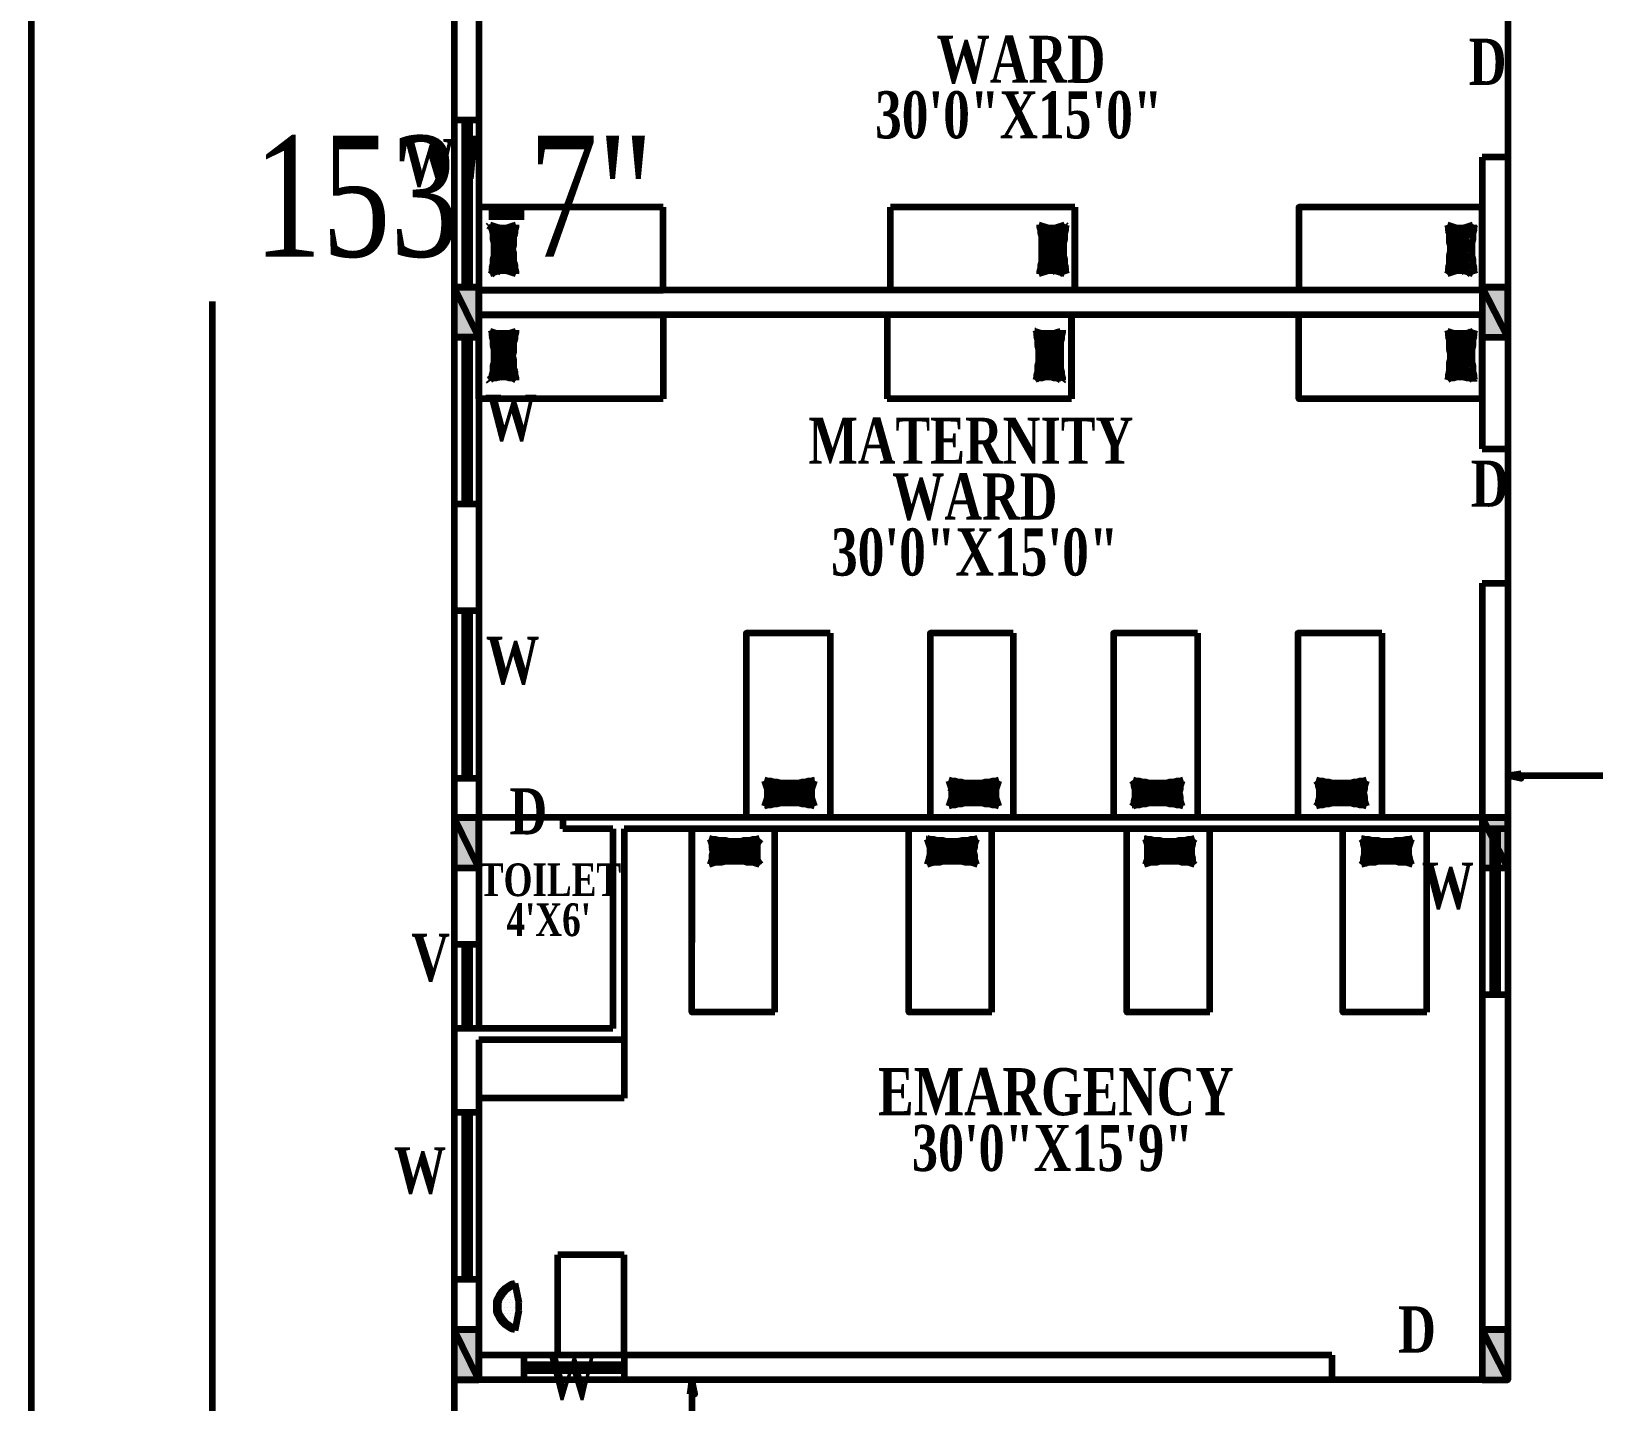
# Model space of a CAD drawing. Header units: inches. Extents: x -171 to -23, y 25 to 224.
# Drawn here: x -170.76 to -123.85, y 94.55 to 135.39 of the extents above; entities that cross this region are included whole.
import ezdxf

# ---------------------------------------------------------------- set-up
doc = ezdxf.new("R2010")
doc.units = ezdxf.units.IN
doc.header["$MEASUREMENT"] = 0
for name, color, linetype, lineweight in [('H', 7, 'CONTINUOUS', 100), ('P', 250, 'CONTINUOUS', 100), ('Text', 250, 'CONTINUOUS', 100)]:
    doc.layers.add(name, color=color, linetype=linetype, lineweight=lineweight)
doc.styles.get("Standard").update_dxf_attribs({"font": 'txt', "width": 0.75})

msp = doc.modelspace()

# ---------------------------------------------------------------- hatches: boundary and pattern name
at = {"layer": 'H', "linetype": 'Continuous'}
for color, points in [(1, [(-157.414, 126.267), (-158.147, 127.764), (-158.147, 126.267), (-157.414, 126.267), (-158.147, 127.764), (-157.414, 127.764)]), (1, [(-126.712, 126.267), (-127.476, 127.764), (-127.476, 126.267), (-126.712, 126.267), (-127.476, 127.764), (-126.712, 127.764)]), (0, [(-126.315, 113.254), (-126.315, 113.101), (-126.712, 113.192)]), (1, [(-157.414, 110.443), (-158.147, 111.94), (-158.147, 110.443), (-157.414, 110.443), (-158.147, 111.94), (-157.414, 111.94)]), (1, [(-126.712, 110.443), (-127.476, 111.94), (-127.476, 110.443), (-126.712, 110.443), (-127.476, 111.94), (-126.712, 111.94)]), (1, [(-157.414, 95.169), (-158.147, 96.666), (-158.147, 95.169), (-157.414, 95.169), (-158.147, 96.666), (-157.414, 96.666)]), (1, [(-126.712, 95.169), (-127.476, 96.666), (-127.476, 95.169), (-126.712, 95.169), (-127.476, 96.666), (-126.712, 96.666)]), (0, [(-151.121, 94.741), (-150.968, 94.741), (-151.059, 95.169)])]:
    msp.add_hatch(color=color, dxfattribs=at).paths.add_polyline_path(points)

# ---------------------------------------------------------------- linework, layer by layer
at = {"layer": 'P', "color": 0, "linetype": 'Continuous'}
for points in [[(-34.882, 224.39), (-34.882, 24.693), (-170.763, 24.693), (-170.763, 224.39)], [(-158.147, 195.43), (-158.147, 95.169)], [(-126.712, 175.573), (-126.712, 124.098), (-126.712, 95.169)], [(-157.414, 150.706), (-157.414, 106.808)], [(-157.414, 132.744), (-158.147, 132.744)], [(-157.841, 132.744), (-157.841, 127.764)], [(-157.689, 132.744), (-157.689, 127.764)], [(-126.712, 131.644), (-127.476, 131.644)], [(-127.476, 131.644), (-127.476, 122.938)], [(-151.915, 130.147), (-157.414, 130.147), (-157.414, 127.673)], [(-157.414, 127.673), (-151.915, 127.673), (-151.915, 130.147)], [(-151.915, 127.673), (-151.915, 130.147)], [(-139.634, 130.147), (-145.133, 130.147)], [(-145.133, 127.673), (-145.133, 130.147)], [(-139.634, 127.673), (-139.634, 130.147)], [(-139.634, 130.147), (-139.634, 127.673)], [(-129.95, 130.147), (-132.944, 130.147)], [(-127.476, 127.673), (-127.476, 130.147), (-132.944, 130.147), (-132.944, 127.673)], [(-127.476, 130.147), (-127.476, 127.673)], [(-157.139, 129.597), (-157.108, 129.628)], [(-157.108, 129.475), (-157.016, 129.597)], [(-157.078, 129.628), (-156.986, 129.597), (-156.894, 129.567), (-156.772, 129.536), (-156.68, 129.536), (-156.589, 129.536), (-156.497, 129.567), (-156.406, 129.597), (-156.314, 129.628)], [(-157.047, 128.161), (-157.016, 128.253), (-157.016, 128.345), (-156.986, 128.436), (-156.986, 128.528), (-156.986, 128.62), (-156.955, 128.711), (-156.955, 128.803), (-156.955, 128.895), (-156.955, 128.986), (-156.955, 129.078), (-156.986, 129.17), (-156.986, 129.261), (-156.986, 129.353), (-157.016, 129.444), (-157.016, 129.536), (-157.047, 129.628)], [(-157.016, 129.353), (-156.803, 129.567)], [(-157.016, 129.231), (-156.68, 129.536)], [(-156.986, 128.956), (-156.314, 129.597)], [(-156.986, 129.078), (-156.528, 129.567)], [(-156.314, 129.628), (-156.314, 129.536), (-156.344, 129.444), (-156.344, 129.353), (-156.375, 129.261), (-156.375, 129.17), (-156.375, 129.078), (-156.375, 128.986), (-156.406, 128.895), (-156.375, 128.803), (-156.375, 128.711), (-156.375, 128.62), (-156.375, 128.528), (-156.344, 128.436), (-156.344, 128.345), (-156.314, 128.253), (-156.314, 128.161)], [(-140.703, 129.628), (-140.612, 129.597), (-140.52, 129.567), (-140.428, 129.536), (-140.337, 129.536), (-140.215, 129.536), (-140.123, 129.567), (-140.031, 129.597), (-139.94, 129.628)], [(-140.062, 128.956), (-140.703, 129.597)], [(-140.673, 128.161), (-140.673, 128.253), (-140.642, 128.345), (-140.642, 128.436), (-140.612, 128.528), (-140.612, 128.62), (-140.612, 128.711), (-140.612, 128.803), (-140.612, 128.895), (-140.612, 128.986), (-140.612, 129.078), (-140.612, 129.17), (-140.612, 129.261), (-140.642, 129.353), (-140.642, 129.444), (-140.673, 129.536), (-140.673, 129.628)], [(-140.031, 129.078), (-140.52, 129.567)], [(-140.031, 129.231), (-140.367, 129.536)], [(-140.001, 129.353), (-140.215, 129.567)], [(-139.909, 129.475), (-140.001, 129.597)], [(-139.879, 129.628), (-139.909, 129.536), (-139.909, 129.444), (-139.94, 129.353), (-139.94, 129.261), (-139.94, 129.17), (-139.97, 129.078), (-139.97, 128.986), (-139.97, 128.895), (-139.97, 128.803), (-139.97, 128.711), (-139.94, 128.62), (-139.94, 128.528), (-139.94, 128.436), (-139.909, 128.345), (-139.909, 128.253), (-139.879, 128.161)], [(-139.879, 129.597), (-139.909, 129.628)], [(-128.514, 129.628), (-128.423, 129.597), (-128.331, 129.567), (-128.24, 129.536), (-128.148, 129.536), (-128.056, 129.536), (-127.934, 129.567), (-127.842, 129.597), (-127.751, 129.628)], [(-128.514, 128.161), (-128.484, 128.253), (-128.484, 128.345), (-128.453, 128.436), (-128.453, 128.528), (-128.453, 128.62), (-128.453, 128.711), (-128.423, 128.803), (-128.423, 128.895), (-128.423, 128.986), (-128.453, 129.078), (-128.453, 129.17), (-128.453, 129.261), (-128.453, 129.353), (-128.484, 129.444), (-128.484, 129.536), (-128.514, 129.628)], [(-127.873, 128.956), (-128.514, 129.597)], [(-127.873, 129.078), (-128.362, 129.567)], [(-127.842, 129.231), (-128.178, 129.536)], [(-127.842, 129.353), (-128.026, 129.567)], [(-127.72, 129.475), (-127.842, 129.597)], [(-127.69, 129.628), (-127.72, 129.536), (-127.72, 129.444), (-127.751, 129.353), (-127.751, 129.261), (-127.751, 129.17), (-127.781, 129.078), (-127.781, 128.986), (-127.781, 128.895), (-127.781, 128.803), (-127.781, 128.711), (-127.751, 128.62), (-127.751, 128.528), (-127.751, 128.436), (-127.72, 128.345), (-127.72, 128.253), (-127.69, 128.161)], [(-127.72, 129.597), (-127.72, 129.628)], [(-157.016, 128.497), (-156.406, 129.108)], [(-156.986, 128.803), (-156.344, 129.444)], [(-156.986, 128.65), (-156.375, 129.261)], [(-140.062, 128.803), (-140.673, 129.444)], [(-140.031, 128.65), (-140.642, 129.261)], [(-140.031, 128.497), (-140.642, 129.108)], [(-127.873, 128.803), (-128.514, 129.444)], [(-127.873, 128.65), (-128.484, 129.261)], [(-127.842, 128.497), (-128.453, 129.108)], [(-157.047, 128.131), (-156.406, 128.803)], [(-157.016, 128.314), (-156.406, 128.956)], [(-156.864, 128.192), (-156.406, 128.65)], [(-140.184, 128.192), (-140.642, 128.65)], [(-140.001, 128.314), (-140.612, 128.956)], [(-139.97, 128.131), (-140.612, 128.803)], [(-127.812, 128.314), (-128.453, 128.956)], [(-127.812, 128.131), (-128.453, 128.803)], [(-127.995, 128.192), (-128.453, 128.65)], [(-156.314, 128.161), (-156.406, 128.192), (-156.497, 128.222), (-156.589, 128.253), (-156.68, 128.253), (-156.772, 128.253), (-156.894, 128.222), (-156.986, 128.192), (-157.078, 128.161)], [(-156.68, 128.222), (-156.406, 128.528)], [(-156.558, 128.192), (-156.375, 128.406)], [(-156.436, 128.192), (-156.344, 128.253)], [(-156.314, 128.131), (-156.314, 128.131)], [(-139.94, 128.161), (-140.031, 128.192), (-140.123, 128.222), (-140.215, 128.253), (-140.337, 128.253), (-140.428, 128.253), (-140.52, 128.222), (-140.612, 128.192), (-140.703, 128.161)], [(-140.703, 128.131), (-140.703, 128.131)], [(-140.459, 128.192), (-140.673, 128.406)], [(-140.612, 128.192), (-140.673, 128.253)], [(-140.337, 128.222), (-140.642, 128.528)], [(-128.423, 128.192), (-128.514, 128.253)], [(-127.751, 128.161), (-127.842, 128.192), (-127.934, 128.222), (-128.056, 128.253), (-128.148, 128.253), (-128.24, 128.253), (-128.331, 128.222), (-128.423, 128.192), (-128.514, 128.161)], [(-128.514, 128.131), (-128.514, 128.131)], [(-128.178, 128.222), (-128.484, 128.528)], [(-128.301, 128.192), (-128.484, 128.406)], [(-157.414, 127.764), (-158.147, 127.764)], [(-127.476, 127.673), (-157.414, 127.673)], [(-165.356, 56.158), (-165.356, 127.337)], [(-127.476, 126.939), (-157.414, 126.939)], [(-151.915, 124.434), (-157.414, 124.434), (-157.414, 126.939)], [(-157.414, 126.939), (-151.915, 126.939), (-151.915, 124.434)], [(-151.915, 126.939), (-151.915, 124.434)], [(-145.225, 126.939), (-145.225, 124.434)], [(-139.726, 126.939), (-139.726, 124.434)], [(-139.726, 124.434), (-139.726, 126.939)], [(-127.476, 126.939), (-127.476, 124.434), (-132.944, 124.434), (-132.944, 126.939)], [(-127.476, 124.434), (-127.476, 126.939)], [(-157.414, 126.267), (-158.147, 126.267)], [(-157.841, 126.267), (-157.841, 121.288)], [(-157.689, 126.267), (-157.689, 121.288)], [(-157.078, 126.451), (-156.986, 126.42), (-156.894, 126.39), (-156.772, 126.39), (-156.68, 126.39), (-156.589, 126.39), (-156.497, 126.39), (-156.406, 126.42), (-156.314, 126.451)], [(-157.047, 124.984), (-157.016, 125.076), (-157.016, 125.168), (-156.986, 125.259), (-156.986, 125.351), (-156.986, 125.443), (-156.955, 125.534), (-156.955, 125.626), (-156.955, 125.717), (-156.955, 125.809), (-156.955, 125.901), (-156.986, 126.023), (-156.986, 126.115), (-156.986, 126.206), (-157.016, 126.298), (-157.016, 126.39), (-157.047, 126.481)], [(-157.047, 126.451), (-156.406, 125.809)], [(-157.016, 126.298), (-156.406, 125.656)], [(-156.864, 126.39), (-156.406, 125.931)], [(-156.68, 126.39), (-156.406, 126.054)], [(-156.558, 126.39), (-156.375, 126.206)], [(-156.436, 126.42), (-156.344, 126.328)], [(-156.314, 126.481), (-156.314, 126.39), (-156.344, 126.298), (-156.344, 126.206), (-156.375, 126.115), (-156.375, 126.023), (-156.375, 125.901), (-156.375, 125.809), (-156.406, 125.717), (-156.375, 125.626), (-156.375, 125.534), (-156.375, 125.443), (-156.375, 125.351), (-156.344, 125.259), (-156.344, 125.168), (-156.314, 125.076), (-156.314, 124.984)], [(-156.314, 126.451), (-156.314, 126.451)], [(-140.795, 126.451), (-140.826, 126.451)], [(-140.826, 126.451), (-140.734, 126.42), (-140.612, 126.39), (-140.52, 126.39), (-140.428, 126.39), (-140.337, 126.39), (-140.245, 126.39), (-140.154, 126.42), (-140.062, 126.451)], [(-140.795, 124.984), (-140.765, 125.076), (-140.765, 125.168), (-140.734, 125.259), (-140.734, 125.351), (-140.734, 125.443), (-140.703, 125.534), (-140.703, 125.626), (-140.703, 125.717), (-140.703, 125.809), (-140.703, 125.901), (-140.734, 126.023), (-140.734, 126.115), (-140.734, 126.206), (-140.765, 126.298), (-140.765, 126.39), (-140.795, 126.481)], [(-140.673, 126.42), (-140.765, 126.328)], [(-140.581, 126.39), (-140.765, 126.206)], [(-140.459, 126.39), (-140.765, 126.054)], [(-140.062, 126.451), (-140.734, 125.809)], [(-140.276, 126.39), (-140.734, 125.931)], [(-140.092, 126.298), (-140.734, 125.656)], [(-140.001, 126.481), (-140.001, 126.39), (-140.031, 126.298), (-140.031, 126.206), (-140.062, 126.115), (-140.062, 126.023), (-140.062, 125.901), (-140.062, 125.809), (-140.062, 125.717), (-140.062, 125.626), (-140.062, 125.534), (-140.062, 125.443), (-140.062, 125.351), (-140.031, 125.259), (-140.031, 125.168), (-140.001, 125.076), (-140.001, 124.984)], [(-128.514, 124.984), (-128.484, 125.076), (-128.484, 125.168), (-128.453, 125.259), (-128.453, 125.351), (-128.453, 125.443), (-128.453, 125.534), (-128.423, 125.626), (-128.423, 125.717), (-128.423, 125.809), (-128.453, 125.901), (-128.453, 126.023), (-128.453, 126.115), (-128.453, 126.206), (-128.484, 126.298), (-128.484, 126.39), (-128.514, 126.481)], [(-128.514, 126.451), (-128.514, 126.451)], [(-128.514, 126.451), (-128.423, 126.42), (-128.331, 126.39), (-128.24, 126.39), (-128.148, 126.39), (-128.056, 126.39), (-127.934, 126.39), (-127.842, 126.42), (-127.751, 126.451)], [(-128.423, 126.42), (-128.514, 126.328)], [(-128.301, 126.39), (-128.484, 126.206)], [(-128.178, 126.39), (-128.484, 126.054)], [(-127.812, 126.451), (-128.453, 125.809)], [(-127.995, 126.39), (-128.453, 125.931)], [(-127.812, 126.298), (-128.453, 125.656)], [(-127.69, 126.481), (-127.72, 126.39), (-127.72, 126.298), (-127.751, 126.206), (-127.751, 126.115), (-127.751, 126.023), (-127.781, 125.901), (-127.781, 125.809), (-127.781, 125.717), (-127.781, 125.626), (-127.781, 125.534), (-127.751, 125.443), (-127.751, 125.351), (-127.751, 125.259), (-127.72, 125.168), (-127.72, 125.076), (-127.69, 124.984)], [(-157.016, 126.115), (-156.406, 125.504)], [(-156.986, 125.962), (-156.375, 125.351)], [(-156.986, 125.809), (-156.344, 125.168)], [(-140.123, 125.962), (-140.765, 125.351)], [(-140.123, 125.809), (-140.765, 125.168)], [(-140.123, 126.115), (-140.734, 125.504)], [(-127.873, 125.809), (-128.514, 125.168)], [(-127.873, 125.962), (-128.484, 125.351)], [(-127.842, 126.115), (-128.453, 125.504)], [(-157.016, 125.351), (-156.68, 125.045)], [(-156.986, 125.656), (-156.314, 124.984)], [(-156.986, 125.504), (-156.528, 125.045)], [(-140.123, 125.656), (-140.795, 124.984)], [(-140.123, 125.504), (-140.612, 125.045)], [(-140.123, 125.351), (-140.459, 125.045)], [(-127.873, 125.656), (-128.514, 124.984)], [(-127.873, 125.504), (-128.362, 125.045)], [(-127.842, 125.351), (-128.178, 125.045)], [(-157.139, 124.984), (-157.108, 124.954)], [(-157.108, 125.137), (-157.016, 125.015)], [(-156.314, 124.984), (-156.406, 125.045), (-156.497, 125.045), (-156.589, 125.076), (-156.68, 125.076), (-156.772, 125.076), (-156.894, 125.045), (-156.986, 125.045), (-157.078, 124.984)], [(-157.016, 125.229), (-156.803, 125.045)], [(-140.062, 124.984), (-140.154, 125.045), (-140.245, 125.045), (-140.337, 125.076), (-140.428, 125.076), (-140.52, 125.076), (-140.612, 125.045), (-140.734, 125.045), (-140.826, 124.984)], [(-140.123, 125.229), (-140.306, 125.045)], [(-140.001, 125.137), (-140.123, 125.015)], [(-139.97, 124.984), (-140.001, 124.954)], [(-127.751, 124.984), (-127.842, 125.045), (-127.934, 125.045), (-128.056, 125.076), (-128.148, 125.076), (-128.24, 125.076), (-128.331, 125.045), (-128.423, 125.045), (-128.514, 124.984)], [(-127.842, 125.229), (-128.026, 125.045)], [(-127.72, 125.137), (-127.842, 125.015)], [(-127.72, 124.984), (-127.72, 124.954)], [(-139.726, 124.434), (-145.225, 124.434)], [(-129.95, 124.434), (-132.944, 124.434)], [(-127.476, 122.938), (-126.712, 122.938)], [(-157.414, 121.288), (-158.147, 121.288)], [(-127.476, 118.936), (-127.476, 113.101), (-127.476, 95.169)], [(-127.476, 118.936), (-126.712, 118.936)], [(-157.414, 118.111), (-158.147, 118.111)], [(-157.841, 118.111), (-157.841, 113.101)], [(-157.689, 118.111), (-157.689, 113.101)], [(-157.414, 118.111), (-157.414, 117.958)], [(-146.935, 117.439), (-149.44, 117.439), (-149.44, 111.94)], [(-146.935, 117.439), (-146.935, 111.94)], [(-141.467, 117.439), (-143.942, 117.439), (-143.942, 111.94)], [(-141.467, 117.439), (-141.467, 111.94)], [(-135.968, 117.439), (-138.473, 117.439), (-138.473, 111.94)], [(-135.968, 117.439), (-135.968, 111.94)], [(-130.47, 117.439), (-132.975, 117.439), (-132.975, 111.94)], [(-130.47, 117.439), (-130.47, 111.94)], [(-157.414, 113.101), (-158.147, 113.101)], [(-148.891, 113.07), (-148.799, 113.04), (-148.707, 113.04), (-148.616, 113.009), (-148.524, 113.009), (-148.402, 112.979), (-148.31, 112.979), (-148.218, 112.979), (-148.127, 112.979), (-148.035, 112.979), (-147.943, 112.979), (-147.852, 112.979), (-147.76, 113.009), (-147.669, 113.009), (-147.577, 113.04), (-147.485, 113.04), (-147.394, 113.07)], [(-143.392, 113.07), (-143.3, 113.04), (-143.208, 113.04), (-143.117, 113.009), (-143.025, 113.009), (-142.933, 112.979), (-142.842, 112.979), (-142.75, 112.979), (-142.659, 112.979), (-142.567, 112.979), (-142.475, 112.979), (-142.384, 112.979), (-142.292, 113.009), (-142.17, 113.009), (-142.078, 113.04), (-141.986, 113.04), (-141.895, 113.07)], [(-137.893, 113.07), (-137.801, 113.04), (-137.71, 113.04), (-137.618, 113.009), (-137.526, 113.009), (-137.435, 112.979), (-137.343, 112.979), (-137.251, 112.979), (-137.16, 112.979), (-137.068, 112.979), (-136.976, 112.979), (-136.885, 112.979), (-136.793, 113.009), (-136.671, 113.009), (-136.579, 113.04), (-136.488, 113.04), (-136.396, 113.07)], [(-132.425, 113.07), (-132.333, 113.04), (-132.241, 113.04), (-132.15, 113.009), (-132.058, 113.009), (-131.966, 112.979), (-131.875, 112.979), (-131.783, 112.979), (-131.692, 112.979), (-131.6, 112.979), (-131.478, 112.979), (-131.386, 112.979), (-131.294, 113.009), (-131.203, 113.009), (-131.111, 113.04), (-131.019, 113.04), (-130.928, 113.07)], [(-126.712, 113.376), (-126.712, 113.192)], [(-126.315, 113.254), (-126.315, 113.101), (-126.712, 113.192), (-126.315, 113.254)], [(-126.315, 113.192), (-123.871, 113.192)], [(-157.414, 112.795), (-157.414, 105.647)], [(-148.891, 112.276), (-148.86, 112.368), (-148.829, 112.459), (-148.799, 112.551), (-148.799, 112.673), (-148.799, 112.765), (-148.829, 112.856), (-148.86, 112.948), (-148.891, 113.04)], [(-148.218, 112.368), (-148.86, 113.04)], [(-148.371, 112.368), (-148.829, 112.826)], [(-148.493, 112.337), (-148.829, 112.673)], [(-148.066, 112.368), (-148.707, 113.009)], [(-147.913, 112.368), (-148.524, 112.979)], [(-147.76, 112.337), (-148.371, 112.948)], [(-147.577, 112.307), (-148.218, 112.948)], [(-147.394, 112.307), (-148.066, 112.948)], [(-147.455, 112.49), (-147.913, 112.948)], [(-147.485, 112.673), (-147.791, 112.948)], [(-147.485, 112.795), (-147.669, 112.979)], [(-147.424, 112.918), (-147.516, 113.009)], [(-147.394, 113.04), (-147.424, 112.948), (-147.455, 112.856), (-147.485, 112.765), (-147.485, 112.673), (-147.485, 112.551), (-147.455, 112.459), (-147.424, 112.368), (-147.394, 112.276)], [(-147.394, 113.04), (-147.424, 113.04)], [(-142.72, 112.368), (-143.392, 113.04)], [(-143.392, 112.276), (-143.361, 112.368), (-143.331, 112.459), (-143.3, 112.551), (-143.3, 112.673), (-143.3, 112.765), (-143.331, 112.856), (-143.361, 112.948), (-143.392, 113.04)], [(-142.872, 112.368), (-143.361, 112.826)], [(-142.995, 112.337), (-143.331, 112.673)], [(-142.567, 112.368), (-143.208, 113.009)], [(-142.414, 112.368), (-143.025, 112.979)], [(-142.261, 112.337), (-142.872, 112.948)], [(-142.109, 112.307), (-142.72, 112.948)], [(-141.925, 112.307), (-142.567, 112.948)], [(-141.986, 112.49), (-142.445, 112.948)], [(-142.017, 112.673), (-142.292, 112.948)], [(-141.986, 112.795), (-142.17, 112.979)], [(-141.956, 112.918), (-142.048, 113.009)], [(-141.895, 113.04), (-141.925, 112.948), (-141.956, 112.856), (-141.986, 112.765), (-141.986, 112.673), (-141.986, 112.551), (-141.956, 112.459), (-141.925, 112.368), (-141.895, 112.276)], [(-141.925, 113.04), (-141.925, 113.04)], [(-137.923, 112.276), (-137.862, 112.368), (-137.862, 112.459), (-137.832, 112.551), (-137.832, 112.673), (-137.832, 112.765), (-137.862, 112.856), (-137.862, 112.948), (-137.923, 113.04)], [(-137.221, 112.368), (-137.893, 113.04)], [(-137.374, 112.368), (-137.862, 112.826)], [(-137.526, 112.337), (-137.862, 112.673)], [(-137.099, 112.368), (-137.71, 113.009)], [(-136.946, 112.368), (-137.526, 112.979)], [(-136.763, 112.337), (-137.374, 112.948)], [(-136.61, 112.307), (-137.221, 112.948)], [(-136.427, 112.307), (-137.068, 112.948)], [(-136.488, 112.49), (-136.946, 112.948)], [(-136.518, 112.673), (-136.824, 112.948)], [(-136.518, 112.795), (-136.671, 112.979)], [(-136.457, 112.918), (-136.549, 113.009)], [(-136.427, 113.04), (-136.457, 112.948), (-136.488, 112.856), (-136.488, 112.765), (-136.518, 112.673), (-136.488, 112.551), (-136.488, 112.459), (-136.457, 112.368), (-136.427, 112.276)], [(-136.427, 113.04), (-136.427, 113.04)], [(-131.753, 112.368), (-132.425, 113.04)], [(-132.425, 112.276), (-132.364, 112.368), (-132.364, 112.459), (-132.333, 112.551), (-132.333, 112.673), (-132.333, 112.765), (-132.364, 112.856), (-132.364, 112.948), (-132.425, 113.04)], [(-131.875, 112.368), (-132.364, 112.826)], [(-132.028, 112.337), (-132.364, 112.673)], [(-131.6, 112.368), (-132.241, 113.009)], [(-131.447, 112.368), (-132.058, 112.979)], [(-131.294, 112.337), (-131.905, 112.948)], [(-131.111, 112.307), (-131.753, 112.948)], [(-130.928, 112.307), (-131.6, 112.948)], [(-131.019, 112.49), (-131.478, 112.948)], [(-131.019, 112.673), (-131.325, 112.948)], [(-131.019, 112.795), (-131.172, 112.979)], [(-130.989, 112.918), (-131.081, 113.009)], [(-130.928, 113.04), (-130.958, 112.948), (-130.989, 112.856), (-130.989, 112.765), (-131.019, 112.673), (-130.989, 112.551), (-130.989, 112.459), (-130.958, 112.368), (-130.928, 112.276)], [(-130.928, 113.04), (-130.928, 113.04)], [(-147.394, 112.276), (-147.485, 112.307), (-147.577, 112.307), (-147.669, 112.337), (-147.76, 112.337), (-147.852, 112.368), (-147.943, 112.368), (-148.035, 112.368), (-148.127, 112.368), (-148.218, 112.368), (-148.31, 112.368), (-148.402, 112.368), (-148.524, 112.337), (-148.616, 112.337), (-148.707, 112.307), (-148.799, 112.307), (-148.891, 112.276)], [(-148.86, 112.307), (-148.891, 112.307)], [(-148.768, 112.307), (-148.86, 112.398)], [(-148.616, 112.337), (-148.829, 112.551)], [(-141.895, 112.276), (-141.986, 112.307), (-142.078, 112.307), (-142.17, 112.337), (-142.292, 112.337), (-142.384, 112.368), (-142.475, 112.368), (-142.567, 112.368), (-142.659, 112.368), (-142.75, 112.368), (-142.842, 112.368), (-142.933, 112.368), (-143.025, 112.337), (-143.117, 112.337), (-143.208, 112.307), (-143.3, 112.307), (-143.392, 112.276)], [(-143.392, 112.307), (-143.392, 112.307)], [(-143.27, 112.307), (-143.361, 112.398)], [(-143.117, 112.337), (-143.331, 112.551)], [(-137.893, 112.307), (-137.923, 112.307)], [(-136.396, 112.276), (-136.488, 112.307), (-136.579, 112.307), (-136.671, 112.337), (-136.793, 112.337), (-136.885, 112.368), (-136.976, 112.368), (-137.068, 112.368), (-137.16, 112.368), (-137.251, 112.368), (-137.343, 112.368), (-137.435, 112.368), (-137.526, 112.337), (-137.618, 112.337), (-137.71, 112.307), (-137.801, 112.307), (-137.893, 112.276)], [(-137.649, 112.337), (-137.862, 112.551)], [(-137.771, 112.307), (-137.862, 112.398)], [(-130.928, 112.276), (-131.019, 112.307), (-131.111, 112.307), (-131.203, 112.337), (-131.294, 112.337), (-131.386, 112.368), (-131.478, 112.368), (-131.6, 112.368), (-131.692, 112.368), (-131.783, 112.368), (-131.875, 112.368), (-131.966, 112.368), (-132.058, 112.337), (-132.15, 112.337), (-132.241, 112.307), (-132.333, 112.307), (-132.425, 112.276)], [(-132.425, 112.307), (-132.425, 112.307)], [(-132.272, 112.307), (-132.394, 112.398)], [(-132.15, 112.337), (-132.364, 112.551)], [(-127.476, 111.94), (-157.414, 111.94)], [(-154.909, 111.94), (-154.909, 111.604)], [(-153.412, 111.604), (-154.909, 111.604)], [(-153.412, 111.604), (-153.412, 105.647)], [(-127.476, 111.604), (-153.076, 111.604)], [(-153.076, 111.604), (-153.076, 105.311)], [(-151.059, 111.604), (-151.059, 108.213), (-151.059, 111.604)], [(-148.585, 106.136), (-151.059, 106.136), (-151.059, 111.604)], [(-150.54, 111.329), (-150.448, 111.298), (-150.357, 111.298), (-150.265, 111.268), (-150.174, 111.268), (-150.051, 111.268), (-149.96, 111.237), (-149.868, 111.237), (-149.776, 111.237), (-149.685, 111.237), (-149.593, 111.237), (-149.501, 111.268), (-149.41, 111.268), (-149.318, 111.268), (-149.227, 111.298), (-149.135, 111.298), (-149.043, 111.329)], [(-150.51, 111.298), (-150.51, 111.298)], [(-150.51, 110.535), (-150.479, 110.626), (-150.448, 110.718), (-150.448, 110.84), (-150.418, 110.932), (-150.448, 111.024), (-150.448, 111.115), (-150.479, 111.207), (-150.51, 111.298)], [(-150.387, 111.268), (-150.51, 111.176)], [(-149.868, 111.207), (-150.51, 110.565)], [(-149.99, 111.207), (-150.479, 110.749)], [(-150.265, 111.237), (-150.448, 111.054)], [(-150.112, 111.207), (-150.448, 110.901)], [(-149.715, 111.207), (-150.357, 110.596)], [(-149.563, 111.207), (-150.174, 110.596)], [(-149.41, 111.237), (-150.021, 110.626)], [(-149.227, 111.268), (-149.868, 110.626)], [(-149.043, 111.298), (-149.715, 110.626)], [(-149.013, 111.298), (-149.074, 111.207), (-149.104, 111.115), (-149.104, 111.024), (-149.104, 110.932), (-149.104, 110.84), (-149.104, 110.718), (-149.074, 110.626), (-149.013, 110.535)], [(-148.585, 106.136), (-148.585, 111.604)], [(-144.583, 106.136), (-144.583, 111.604)], [(-142.109, 106.136), (-144.583, 106.136), (-144.583, 111.604)], [(-144.033, 111.298), (-144.064, 111.298)], [(-144.033, 111.329), (-143.942, 111.298), (-143.85, 111.298), (-143.758, 111.268), (-143.667, 111.268), (-143.575, 111.268), (-143.483, 111.237), (-143.392, 111.237), (-143.3, 111.237), (-143.208, 111.237), (-143.117, 111.237), (-142.995, 111.268), (-142.903, 111.268), (-142.811, 111.268), (-142.72, 111.298), (-142.628, 111.298), (-142.536, 111.329)], [(-144.033, 110.535), (-144.003, 110.626), (-143.972, 110.718), (-143.942, 110.84), (-143.942, 110.932), (-143.942, 111.024), (-143.972, 111.115), (-144.003, 111.207), (-144.033, 111.298)], [(-143.361, 111.207), (-144.033, 110.565)], [(-143.911, 111.268), (-144.003, 111.176)], [(-143.789, 111.237), (-143.972, 111.054)], [(-143.514, 111.207), (-143.972, 110.749)], [(-143.667, 111.207), (-143.972, 110.901)], [(-143.208, 111.207), (-143.85, 110.596)], [(-143.056, 111.207), (-143.667, 110.596)], [(-142.903, 111.237), (-143.514, 110.626)], [(-142.72, 111.268), (-143.361, 110.626)], [(-142.567, 111.298), (-143.208, 110.626)], [(-142.567, 111.298), (-142.597, 111.207), (-142.628, 111.115), (-142.628, 111.024), (-142.659, 110.932), (-142.628, 110.84), (-142.628, 110.718), (-142.597, 110.626), (-142.567, 110.535)], [(-142.109, 106.136), (-142.109, 111.604)], [(-138.076, 106.136), (-138.076, 111.604)], [(-135.602, 106.136), (-138.076, 106.136), (-138.076, 111.604)], [(-137.557, 111.329), (-137.465, 111.298), (-137.374, 111.298), (-137.282, 111.268), (-137.19, 111.268), (-137.099, 111.268), (-137.007, 111.237), (-136.885, 111.237), (-136.793, 111.237), (-136.702, 111.237), (-136.61, 111.237), (-136.518, 111.268), (-136.427, 111.268), (-136.335, 111.268), (-136.243, 111.298), (-136.152, 111.298), (-136.06, 111.329)], [(-137.526, 111.298), (-137.557, 111.298)], [(-137.526, 110.535), (-137.496, 110.626), (-137.465, 110.718), (-137.465, 110.84), (-137.465, 110.932), (-137.465, 111.024), (-137.465, 111.115), (-137.496, 111.207), (-137.526, 111.298)], [(-137.404, 111.268), (-137.526, 111.176)], [(-136.885, 111.207), (-137.526, 110.565)], [(-137.313, 111.237), (-137.496, 111.054)], [(-137.038, 111.207), (-137.496, 110.749)], [(-137.16, 111.207), (-137.465, 110.901)], [(-136.732, 111.207), (-137.374, 110.596)], [(-136.579, 111.207), (-137.19, 110.596)], [(-136.427, 111.237), (-137.038, 110.626)], [(-136.243, 111.268), (-136.885, 110.626)], [(-136.06, 111.298), (-136.732, 110.626)], [(-136.06, 111.298), (-136.121, 111.207), (-136.121, 111.115), (-136.152, 111.024), (-136.152, 110.932), (-136.152, 110.84), (-136.121, 110.718), (-136.121, 110.626), (-136.06, 110.535)], [(-135.602, 106.136), (-135.602, 111.604)], [(-131.63, 106.136), (-131.63, 111.604)], [(-129.125, 106.136), (-131.63, 106.136), (-131.63, 111.604)], [(-131.081, 111.329), (-130.958, 111.298), (-130.867, 111.298), (-130.775, 111.268), (-130.683, 111.268), (-130.592, 111.268), (-130.5, 111.237), (-130.408, 111.237), (-130.317, 111.237), (-130.225, 111.237), (-130.134, 111.237), (-130.042, 111.268), (-129.95, 111.268), (-129.859, 111.268), (-129.736, 111.298), (-129.645, 111.298), (-129.553, 111.329)], [(-131.05, 111.298), (-131.081, 111.298)], [(-131.081, 110.535), (-131.019, 110.626), (-131.019, 110.718), (-130.989, 110.84), (-130.989, 110.932), (-130.989, 111.024), (-131.019, 111.115), (-131.019, 111.207), (-131.081, 111.298)], [(-130.378, 111.207), (-131.05, 110.565)], [(-130.928, 111.268), (-131.019, 111.176)], [(-130.806, 111.237), (-131.019, 111.054)], [(-130.561, 111.207), (-131.019, 110.749)], [(-130.683, 111.207), (-130.989, 110.901)], [(-130.256, 111.207), (-130.867, 110.596)], [(-130.103, 111.207), (-130.714, 110.596)], [(-129.92, 111.237), (-130.561, 110.626)], [(-129.767, 111.268), (-130.378, 110.626)], [(-129.584, 111.298), (-130.225, 110.626)], [(-129.584, 111.298), (-129.614, 111.207), (-129.645, 111.115), (-129.675, 111.024), (-129.675, 110.932), (-129.675, 110.84), (-129.645, 110.718), (-129.614, 110.626), (-129.584, 110.535)], [(-129.125, 106.136), (-129.125, 111.604)], [(-126.712, 111.604), (-127.476, 111.604)], [(-127.17, 111.604), (-127.17, 106.655)], [(-127.018, 111.604), (-127.018, 106.655)], [(-126.712, 111.604), (-126.712, 111.451)], [(-149.104, 111.054), (-149.563, 110.626)], [(-149.135, 110.901), (-149.41, 110.596)], [(-149.104, 110.779), (-149.288, 110.596)], [(-142.628, 111.054), (-143.086, 110.626)], [(-142.659, 110.901), (-142.964, 110.596)], [(-142.628, 110.779), (-142.811, 110.596)], [(-136.121, 111.054), (-136.61, 110.626)], [(-136.152, 110.901), (-136.457, 110.596)], [(-136.121, 110.779), (-136.335, 110.596)], [(-129.645, 111.054), (-130.103, 110.626)], [(-129.675, 110.901), (-129.981, 110.596)], [(-129.645, 110.779), (-129.828, 110.596)], [(-149.043, 110.535), (-149.135, 110.565), (-149.227, 110.596), (-149.318, 110.596), (-149.41, 110.596), (-149.501, 110.626), (-149.593, 110.626), (-149.685, 110.626), (-149.776, 110.626), (-149.868, 110.626), (-149.96, 110.626), (-150.051, 110.626), (-150.174, 110.596), (-150.265, 110.596), (-150.357, 110.596), (-150.448, 110.565), (-150.54, 110.535)], [(-149.074, 110.657), (-149.165, 110.596)], [(-149.043, 110.565), (-149.043, 110.565)], [(-142.536, 110.535), (-142.628, 110.565), (-142.72, 110.596), (-142.811, 110.596), (-142.903, 110.596), (-143.025, 110.626), (-143.117, 110.626), (-143.208, 110.626), (-143.3, 110.626), (-143.392, 110.626), (-143.483, 110.626), (-143.575, 110.626), (-143.667, 110.596), (-143.758, 110.596), (-143.85, 110.596), (-143.942, 110.565), (-144.033, 110.535)], [(-142.597, 110.657), (-142.689, 110.596)], [(-142.567, 110.565), (-142.567, 110.565)], [(-136.06, 110.535), (-136.152, 110.565), (-136.243, 110.596), (-136.335, 110.596), (-136.427, 110.596), (-136.518, 110.626), (-136.61, 110.626), (-136.702, 110.626), (-136.793, 110.626), (-136.885, 110.626), (-137.007, 110.626), (-137.099, 110.626), (-137.19, 110.596), (-137.282, 110.596), (-137.374, 110.596), (-137.465, 110.565), (-137.557, 110.535)], [(-136.121, 110.657), (-136.213, 110.596)], [(-136.06, 110.565), (-136.06, 110.565)], [(-129.553, 110.535), (-129.645, 110.565), (-129.736, 110.596), (-129.859, 110.596), (-129.95, 110.596), (-130.042, 110.626), (-130.134, 110.626), (-130.225, 110.626), (-130.317, 110.626), (-130.408, 110.626), (-130.5, 110.626), (-130.592, 110.626), (-130.683, 110.596), (-130.775, 110.596), (-130.867, 110.596), (-130.958, 110.565), (-131.081, 110.535)], [(-129.614, 110.657), (-129.706, 110.596)], [(-129.584, 110.565), (-129.614, 110.565)], [(-157.414, 108.152), (-158.147, 108.152)], [(-157.841, 108.152), (-157.841, 105.647)], [(-157.689, 108.152), (-157.689, 105.647)], [(-157.414, 108.152), (-157.414, 107.969)], [(-126.712, 106.655), (-127.476, 106.655)], [(-157.414, 105.647), (-158.147, 105.647)], [(-153.412, 105.647), (-157.414, 105.647)], [(-157.414, 105.311), (-157.414, 96.666)], [(-153.076, 105.311), (-157.414, 105.311)], [(-153.076, 105.311), (-153.076, 103.57)], [(-153.076, 103.57), (-157.414, 103.57)], [(-157.414, 103.142), (-158.147, 103.142)], [(-157.841, 103.142), (-157.841, 98.162)], [(-157.689, 103.142), (-157.689, 98.162)], [(-157.414, 103.142), (-157.414, 102.959)], [(-153.076, 98.896), (-155.061, 98.896)], [(-155.061, 95.902), (-155.061, 98.896)], [(-153.076, 95.902), (-153.076, 98.896)], [(-157.414, 98.162), (-158.147, 98.162)], [(-156.344, 98.04), (-156.467, 98.01), (-156.558, 97.949), (-156.65, 97.888), (-156.742, 97.796), (-156.803, 97.704), (-156.864, 97.582), (-156.894, 97.49), (-156.894, 97.368), (-156.894, 97.215), (-156.864, 97.124), (-156.803, 97.002), (-156.742, 96.91), (-156.65, 96.818), (-156.558, 96.757), (-156.467, 96.696), (-156.344, 96.666)], [(-156.314, 97.979), (-156.436, 97.949), (-156.528, 97.888), (-156.619, 97.826), (-156.68, 97.765), (-156.742, 97.674), (-156.803, 97.582), (-156.833, 97.46), (-156.833, 97.368), (-156.833, 97.246), (-156.803, 97.124), (-156.742, 97.032), (-156.68, 96.941), (-156.619, 96.879), (-156.528, 96.818), (-156.436, 96.757), (-156.314, 96.727)], [(-156.711, 97.643), (-156.711, 97.643)], [(-156.65, 97.765), (-156.65, 97.765)], [(-156.619, 97.643), (-156.619, 97.643)], [(-156.558, 97.765), (-156.558, 97.765)], [(-156.497, 97.857), (-156.497, 97.857)], [(-156.497, 97.643), (-156.497, 97.643)], [(-156.467, 97.765), (-156.467, 97.765)], [(-156.406, 97.857), (-156.406, 97.857)], [(-156.406, 97.643), (-156.406, 97.643)], [(-156.344, 98.04), (-156.222, 97.46)], [(-156.344, 97.765), (-156.344, 97.765)], [(-156.314, 97.643), (-156.314, 97.643)], [(-156.803, 97.46), (-156.803, 97.46)], [(-156.803, 97.246), (-156.803, 97.246)], [(-156.772, 97.552), (-156.772, 97.552)], [(-156.772, 97.338), (-156.772, 97.338)], [(-156.772, 97.154), (-156.772, 97.154)], [(-156.711, 97.46), (-156.711, 97.46)], [(-156.711, 97.246), (-156.711, 97.246)], [(-156.65, 97.552), (-156.65, 97.552)], [(-156.65, 97.338), (-156.65, 97.338)], [(-156.65, 97.154), (-156.65, 97.154)], [(-156.619, 97.46), (-156.619, 97.46)], [(-156.619, 97.246), (-156.619, 97.246)], [(-156.558, 97.552), (-156.558, 97.552)], [(-156.558, 97.338), (-156.558, 97.338)], [(-156.558, 97.154), (-156.558, 97.154)], [(-156.497, 97.46), (-156.497, 97.46)], [(-156.497, 97.246), (-156.497, 97.246)], [(-156.467, 97.552), (-156.467, 97.552)], [(-156.467, 97.338), (-156.467, 97.338)], [(-156.467, 97.154), (-156.467, 97.154)], [(-156.406, 97.46), (-156.406, 97.46)], [(-156.406, 97.246), (-156.406, 97.246)], [(-156.344, 97.552), (-156.344, 97.552)], [(-156.344, 97.338), (-156.344, 97.338)], [(-156.222, 97.246), (-156.344, 96.635)], [(-156.344, 97.154), (-156.344, 97.154)], [(-156.314, 97.46), (-156.314, 97.46)], [(-156.314, 97.246), (-156.314, 97.246)], [(-156.222, 97.246), (-156.222, 97.368), (-156.222, 97.46)], [(-156.222, 97.338), (-156.222, 97.338)], [(-156.222, 97.154), (-156.222, 97.154)], [(-156.711, 97.032), (-156.711, 97.032)], [(-156.65, 96.91), (-156.65, 96.91)], [(-156.619, 97.032), (-156.619, 97.032)], [(-156.558, 96.91), (-156.558, 96.91)], [(-156.497, 97.032), (-156.497, 97.032)], [(-156.497, 96.849), (-156.497, 96.849)], [(-156.467, 96.91), (-156.467, 96.91)], [(-156.406, 97.032), (-156.406, 97.032)], [(-156.406, 96.849), (-156.406, 96.849)], [(-156.344, 96.91), (-156.344, 96.91)], [(-156.344, 96.727), (-156.344, 96.727)], [(-156.314, 97.032), (-156.314, 97.032)], [(-131.966, 95.902), (-157.414, 95.902)], [(-156.069, 95.902), (-156.069, 95.169)], [(-153.076, 95.902), (-153.076, 95.169)], [(-131.966, 95.902), (-131.966, 95.169)], [(-156.069, 95.627), (-153.076, 95.627)], [(-156.069, 95.444), (-153.076, 95.444)], [(-158.147, 95.169), (-158.147, 55.761)], [(-127.476, 95.169), (-158.147, 95.169)], [(-151.121, 94.741), (-150.968, 94.741), (-151.059, 95.169), (-151.121, 94.741)], [(-150.998, 95.169), (-151.059, 95.169)], [(-151.059, 94.741), (-151.059, 91.808)]]:
    msp.add_lwpolyline(points, dxfattribs=at)
at = {"layer": 'P', "color": 1, "linetype": 'Continuous'}
for points in [[(-158.147, 126.267), (-157.414, 126.267), (-158.147, 127.764), (-158.147, 126.267)], [(-157.414, 126.267), (-158.147, 127.764), (-157.414, 127.764), (-157.414, 126.267)], [(-157.414, 127.764), (-158.147, 127.764), (-158.147, 126.267), (-157.414, 126.267), (-157.414, 127.764)], [(-127.476, 126.267), (-126.712, 126.267), (-127.476, 127.764), (-127.476, 126.267)], [(-126.712, 126.267), (-127.476, 127.764), (-126.712, 127.764), (-126.712, 126.267)], [(-126.712, 127.764), (-127.476, 127.764), (-127.476, 126.267), (-126.712, 126.267), (-126.712, 127.764)], [(-158.147, 110.443), (-157.414, 110.443), (-158.147, 111.94), (-158.147, 110.443)], [(-157.414, 110.443), (-158.147, 111.94), (-157.414, 111.94), (-157.414, 110.443)], [(-157.414, 111.94), (-158.147, 111.94), (-158.147, 110.443), (-157.414, 110.443), (-157.414, 111.94)], [(-127.476, 110.443), (-126.712, 110.443), (-127.476, 111.94), (-127.476, 110.443)], [(-126.712, 110.443), (-127.476, 111.94), (-126.712, 111.94), (-126.712, 110.443)], [(-126.712, 111.94), (-127.476, 111.94), (-127.476, 110.443), (-126.712, 110.443), (-126.712, 111.94)], [(-158.147, 95.169), (-157.414, 95.169), (-158.147, 96.666), (-158.147, 95.169)], [(-157.414, 95.169), (-158.147, 96.666), (-157.414, 96.666), (-157.414, 95.169)], [(-157.414, 96.666), (-158.147, 96.666), (-158.147, 95.169), (-157.414, 95.169), (-157.414, 96.666)], [(-127.476, 95.169), (-126.712, 95.169), (-127.476, 96.666), (-127.476, 95.169)], [(-126.712, 95.169), (-127.476, 96.666), (-126.712, 96.666), (-126.712, 95.169)], [(-126.712, 96.666), (-127.476, 96.666), (-127.476, 95.169), (-126.712, 95.169), (-126.712, 96.666)]]:
    msp.add_lwpolyline(points, dxfattribs=at)

# ---------------------------------------------------------------- texts
at = {"layer": 'Text', "color": 0, "linetype": 'Continuous', "attachment_point": 4}
for s, insert, char_height, width in [('{\\fTimes|b1|i0|c1|p15; WARD}', (-144.155, 134.546), 1.40524, 7.36226), ('{\\fTimes|b1|i0|c1|p15;D}', (-127.873, 134.485), 1.3747, 1.46634), ('{\\fTimes|b1|i0|c1|p15;30\'0"X15\'0"}', (-145.591, 132.896), 1.40524, 16.22141), ('{\\fTimes|b0|i0|c1|p15;153\'-7"}', (-164.134, 130.453), 3.60476, 25.72209), ('{\\fTimes|b1|i0|c1|p15;W}', (-159.705, 131.461), 1.40524, 1.46634), ('{\\fTimes|b1|i0|c1|p15;W}', (-157.23, 123.854), 1.3747, 1.49689), ('{\\fTimes|b1|i0|c1|p15;MATERNITY}', (-147.577, 123.182), 1.3747, 13.25818), ('{\\fTimes|b1|i0|c1|p15;D}', (-127.812, 121.899), 1.3747, 1.46634), ('{\\fTimes|b1|i0|c1|p15; WARD}', (-145.469, 121.502), 1.3747, 7.36226), ('{\\fTimes|b1|i0|c1|p15;30\'0"X15\'0"}', (-146.905, 119.852), 1.40524, 16.22141), ('{\\fTimes|b1|i0|c1|p15;W}', (-157.2, 116.614), 1.40524, 1.46634), ('{\\fTimes|b1|i0|c1|p15;D}', (-156.497, 112.123), 1.3747, 1.46634), ('{\\fTimes|b1|i0|c1|p15;TOILET}', (-157.414, 110.077), 0.97756, 6.3236), ('{\\fTimes|b1|i0|c1|p15;W}', (-129.278, 109.893), 1.3747, 1.49689), ("{\\fTimes|b1|i0|c1|p15;4'X6'}", (-156.589, 108.885), 0.97756, 5.28494), ('{\\fTimes|b1|i0|c1|p15;V}', (-159.43, 107.755), 1.40524, 1.49689), ('{\\fTimes|b1|i0|c1|p15;EMARGENCY}', (-145.5, 103.753), 1.40524, 13.25818), ('{\\fTimes|b1|i0|c1|p15;30\'0"X15\'9"}', (-144.491, 102.073), 1.3747, 16.19086), ('{\\fTimes|b1|i0|c1|p15;W}', (-159.949, 101.401), 1.3747, 1.46634), ('{\\fTimes|b1|i0|c1|p15;D}', (-129.981, 96.666), 1.3747, 1.49689), ('{\\fTimes|b1|i0|c1|p15;W}', (-155.428, 95.26), 1.3747, 1.46634)]:
    msp.add_mtext(s, dxfattribs=dict(at, insert=insert, char_height=char_height, width=width))

doc.saveas('drawing.dxf')
